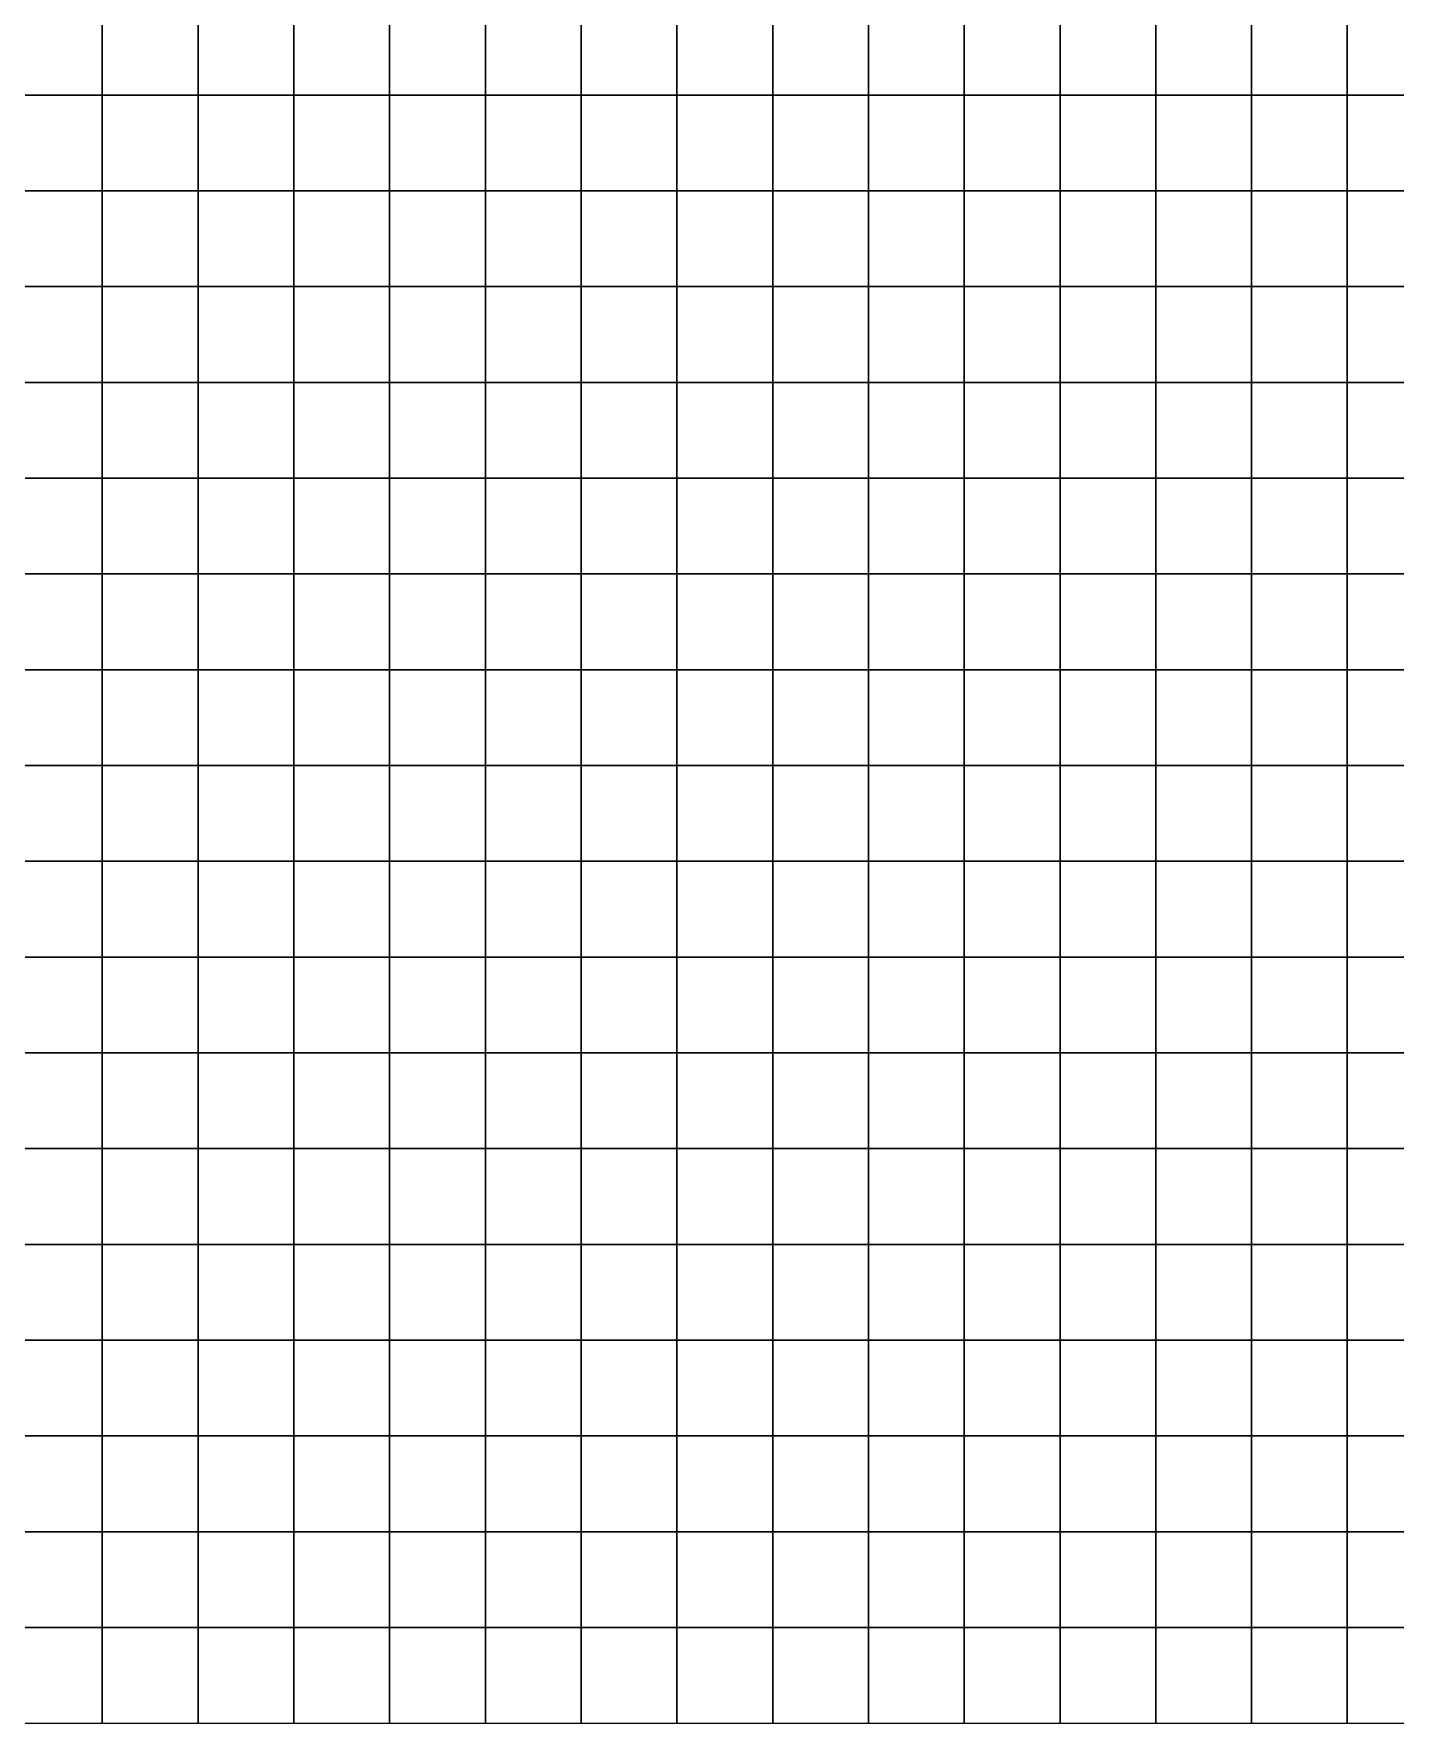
# Model space of a CAD drawing. Header units: metres. Extents: x 479850 to 482750, y 6959850 to 6961650.
# Drawn here: x 480564 to 481275, y 6959850 to 6960732 of the extents above; entities that cross this region are included whole.
import ezdxf

# ---------------------------------------------------------------- set-up
doc = ezdxf.new("R2010")
doc.units = ezdxf.units.M

msp = doc.modelspace()

# ---------------------------------------------------------------- linework, layer by layer
at = {"layer": 'GWL'}
for points in [[(480550, 6960700, 8.67), (480600, 6960700, 8.48), (480600, 6960750, 8.6), (480550, 6960750, 8.79)], [(480600, 6960700, 8.48), (480650, 6960700, 8.29), (480650, 6960750, 8.4), (480600, 6960750, 8.6)], [(480650, 6960700, 8.29), (480700, 6960700, 8.08), (480700, 6960750, 8.19), (480650, 6960750, 8.4)], [(480700, 6960700, 8.08), (480750, 6960700, 7.87), (480750, 6960750, 7.98), (480700, 6960750, 8.19)], [(480750, 6960700, 7.87), (480800, 6960700, 7.66), (480800, 6960750, 7.76), (480750, 6960750, 7.98)], [(480800, 6960700, 7.66), (480850, 6960700, 7.44), (480850, 6960750, 7.54), (480800, 6960750, 7.76)], [(480850, 6960700, 7.44), (480900, 6960700, 7.22), (480900, 6960750, 7.33), (480850, 6960750, 7.54)], [(480900, 6960700, 7.22), (480950, 6960700, 7.01), (480950, 6960750, 7.11), (480900, 6960750, 7.33)], [(480950, 6960700, 7.01), (481000, 6960700, 6.79), (481000, 6960750, 6.9), (480950, 6960750, 7.11)], [(481000, 6960700, 6.79), (481050, 6960700, 6.59), (481050, 6960750, 6.7), (481000, 6960750, 6.9)], [(481050, 6960700, 6.59), (481100, 6960700, 6.39), (481100, 6960750, 6.51), (481050, 6960750, 6.7)], [(481100, 6960700, 6.39), (481150, 6960700, 6.2), (481150, 6960750, 6.33), (481100, 6960750, 6.51)], [(481150, 6960700, 6.2), (481200, 6960700, 6.03), (481200, 6960750, 6.15), (481150, 6960750, 6.33)], [(481200, 6960700, 6.03), (481250, 6960700, 5.84), (481250, 6960750, 5.94), (481200, 6960750, 6.15)], [(481250, 6960700, 5.84), (481300, 6960700, 5.59), (481300, 6960750, 5.62), (481250, 6960750, 5.94)], [(480550, 6960650, 8.54), (480600, 6960650, 8.36), (480600, 6960700, 8.48), (480550, 6960700, 8.67)], [(480600, 6960650, 8.36), (480650, 6960650, 8.17), (480650, 6960700, 8.29), (480600, 6960700, 8.48)], [(480650, 6960650, 8.17), (480700, 6960650, 7.97), (480700, 6960700, 8.08), (480650, 6960700, 8.29)], [(480700, 6960650, 7.97), (480750, 6960650, 7.76), (480750, 6960700, 7.87), (480700, 6960700, 8.08)], [(480750, 6960650, 7.76), (480800, 6960650, 7.55), (480800, 6960700, 7.66), (480750, 6960700, 7.87)], [(480800, 6960650, 7.55), (480850, 6960650, 7.33), (480850, 6960700, 7.44), (480800, 6960700, 7.66)], [(480850, 6960650, 7.33), (480900, 6960650, 7.12), (480900, 6960700, 7.22), (480850, 6960700, 7.44)], [(480900, 6960650, 7.12), (480950, 6960650, 6.9), (480950, 6960700, 7.01), (480900, 6960700, 7.22)], [(480950, 6960650, 6.9), (481000, 6960650, 6.68), (481000, 6960700, 6.79), (480950, 6960700, 7.01)], [(481000, 6960650, 6.68), (481050, 6960650, 6.47), (481050, 6960700, 6.59), (481000, 6960700, 6.79)], [(481050, 6960650, 6.47), (481100, 6960650, 6.27), (481100, 6960700, 6.39), (481050, 6960700, 6.59)], [(481100, 6960650, 6.27), (481150, 6960650, 6.08), (481150, 6960700, 6.2), (481100, 6960700, 6.39)], [(481150, 6960650, 6.08), (481200, 6960650, 5.9), (481200, 6960700, 6.03), (481150, 6960700, 6.2)], [(481200, 6960650, 5.9), (481250, 6960650, 5.72), (481250, 6960700, 5.84), (481200, 6960700, 6.03)], [(481250, 6960650, 5.72), (481300, 6960650, 5.52), (481300, 6960700, 5.59), (481250, 6960700, 5.84)], [(480550, 6960600, 8.41), (480600, 6960600, 8.24), (480600, 6960650, 8.36), (480550, 6960650, 8.54)], [(480600, 6960600, 8.24), (480650, 6960600, 8.05), (480650, 6960650, 8.17), (480600, 6960650, 8.36)], [(480650, 6960600, 8.05), (480700, 6960600, 7.85), (480700, 6960650, 7.97), (480650, 6960650, 8.17)], [(480700, 6960600, 7.85), (480750, 6960600, 7.65), (480750, 6960650, 7.76), (480700, 6960650, 7.97)], [(480750, 6960600, 7.65), (480800, 6960600, 7.44), (480800, 6960650, 7.55), (480750, 6960650, 7.76)], [(480800, 6960600, 7.44), (480850, 6960600, 7.23), (480850, 6960650, 7.33), (480800, 6960650, 7.55)], [(480850, 6960600, 7.23), (480900, 6960600, 7.01), (480900, 6960650, 7.12), (480850, 6960650, 7.33)], [(480900, 6960600, 7.01), (480950, 6960600, 6.79), (480950, 6960650, 6.9), (480900, 6960650, 7.12)], [(480950, 6960600, 6.79), (481000, 6960600, 6.58), (481000, 6960650, 6.68), (480950, 6960650, 6.9)], [(481000, 6960600, 6.58), (481050, 6960600, 6.36), (481050, 6960650, 6.47), (481000, 6960650, 6.68)], [(481050, 6960600, 6.36), (481100, 6960600, 6.16), (481100, 6960650, 6.27), (481050, 6960650, 6.47)], [(481100, 6960600, 6.16), (481150, 6960600, 5.96), (481150, 6960650, 6.08), (481100, 6960650, 6.27)], [(481150, 6960600, 5.96), (481200, 6960600, 5.77), (481200, 6960650, 5.9), (481150, 6960650, 6.08)], [(481200, 6960600, 5.77), (481250, 6960600, 5.59), (481250, 6960650, 5.72), (481200, 6960650, 5.9)], [(481250, 6960600, 5.59), (481300, 6960600, 5.41), (481300, 6960650, 5.52), (481250, 6960650, 5.72)], [(480550, 6960550, 8.28), (480600, 6960550, 8.11), (480600, 6960600, 8.24), (480550, 6960600, 8.41)], [(480600, 6960550, 8.11), (480650, 6960550, 7.93), (480650, 6960600, 8.05), (480600, 6960600, 8.24)], [(480650, 6960550, 7.93), (480700, 6960550, 7.74), (480700, 6960600, 7.85), (480650, 6960600, 8.05)], [(480700, 6960550, 7.74), (480750, 6960550, 7.54), (480750, 6960600, 7.65), (480700, 6960600, 7.85)], [(480750, 6960550, 7.54), (480800, 6960550, 7.33), (480800, 6960600, 7.44), (480750, 6960600, 7.65)], [(480800, 6960550, 7.33), (480850, 6960550, 7.12), (480850, 6960600, 7.23), (480800, 6960600, 7.44)], [(480850, 6960550, 7.12), (480900, 6960550, 6.91), (480900, 6960600, 7.01), (480850, 6960600, 7.23)], [(480900, 6960550, 6.91), (480950, 6960550, 6.69), (480950, 6960600, 6.79), (480900, 6960600, 7.01)], [(480950, 6960550, 6.69), (481000, 6960550, 6.47), (481000, 6960600, 6.58), (480950, 6960600, 6.79)], [(481000, 6960550, 6.47), (481050, 6960550, 6.26), (481050, 6960600, 6.36), (481000, 6960600, 6.58)], [(481050, 6960550, 6.26), (481100, 6960550, 6.04), (481100, 6960600, 6.16), (481050, 6960600, 6.36)], [(481100, 6960550, 6.04), (481150, 6960550, 5.84), (481150, 6960600, 5.96), (481100, 6960600, 6.16)], [(481150, 6960550, 5.84), (481200, 6960550, 5.64), (481200, 6960600, 5.77), (481150, 6960600, 5.96)], [(481200, 6960550, 5.64), (481250, 6960550, 5.46), (481250, 6960600, 5.59), (481200, 6960600, 5.77)], [(481250, 6960550, 5.46), (481300, 6960550, 5.29), (481300, 6960600, 5.41), (481250, 6960600, 5.59)], [(480550, 6960500, 8.14), (480600, 6960500, 7.98), (480600, 6960550, 8.11), (480550, 6960550, 8.28)], [(480600, 6960500, 7.98), (480650, 6960500, 7.8), (480650, 6960550, 7.93), (480600, 6960550, 8.11)], [(480650, 6960500, 7.8), (480700, 6960500, 7.62), (480700, 6960550, 7.74), (480650, 6960550, 7.93)], [(480700, 6960500, 7.62), (480750, 6960500, 7.42), (480750, 6960550, 7.54), (480700, 6960550, 7.74)], [(480750, 6960500, 7.42), (480800, 6960500, 7.22), (480800, 6960550, 7.33), (480750, 6960550, 7.54)], [(480800, 6960500, 7.22), (480850, 6960500, 7.01), (480850, 6960550, 7.12), (480800, 6960550, 7.33)], [(480850, 6960500, 7.01), (480900, 6960500, 6.8), (480900, 6960550, 6.91), (480850, 6960550, 7.12)], [(480900, 6960500, 6.8), (480950, 6960500, 6.58), (480950, 6960550, 6.69), (480900, 6960550, 6.91)], [(480950, 6960500, 6.58), (481000, 6960500, 6.37), (481000, 6960550, 6.47), (480950, 6960550, 6.69)], [(481000, 6960500, 6.37), (481050, 6960500, 6.15), (481050, 6960550, 6.26), (481000, 6960550, 6.47)], [(481050, 6960500, 6.15), (481100, 6960500, 5.93), (481100, 6960550, 6.04), (481050, 6960550, 6.26)], [(481100, 6960500, 5.93), (481150, 6960500, 5.72), (481150, 6960550, 5.84), (481100, 6960550, 6.04)], [(481150, 6960500, 5.72), (481200, 6960500, 5.52), (481200, 6960550, 5.64), (481150, 6960550, 5.84)], [(481200, 6960500, 5.52), (481250, 6960500, 5.33), (481250, 6960550, 5.46), (481200, 6960550, 5.64)], [(481250, 6960500, 5.33), (481300, 6960500, 5.16), (481300, 6960550, 5.29), (481250, 6960550, 5.46)], [(480550, 6960450, 8), (480600, 6960450, 7.84), (480600, 6960500, 7.98), (480550, 6960500, 8.14)], [(480600, 6960450, 7.84), (480650, 6960450, 7.67), (480650, 6960500, 7.8), (480600, 6960500, 7.98)], [(480650, 6960450, 7.67), (480700, 6960450, 7.5), (480700, 6960500, 7.62), (480650, 6960500, 7.8)], [(480700, 6960450, 7.5), (480750, 6960450, 7.3), (480750, 6960500, 7.42), (480700, 6960500, 7.62)], [(480750, 6960450, 7.3), (480800, 6960450, 7.11), (480800, 6960500, 7.22), (480750, 6960500, 7.42)], [(480800, 6960450, 7.11), (480850, 6960450, 6.9), (480850, 6960500, 7.01), (480800, 6960500, 7.22)], [(480850, 6960450, 6.9), (480900, 6960450, 6.69), (480900, 6960500, 6.8), (480850, 6960500, 7.01)], [(480900, 6960450, 6.69), (480950, 6960450, 6.48), (480950, 6960500, 6.58), (480900, 6960500, 6.8)], [(480950, 6960450, 6.48), (481000, 6960450, 6.26), (481000, 6960500, 6.37), (480950, 6960500, 6.58)], [(481000, 6960450, 6.26), (481050, 6960450, 6.04), (481050, 6960500, 6.15), (481000, 6960500, 6.37)], [(481050, 6960450, 6.04), (481100, 6960450, 5.83), (481100, 6960500, 5.93), (481050, 6960500, 6.15)], [(481100, 6960450, 5.83), (481150, 6960450, 5.61), (481150, 6960500, 5.72), (481100, 6960500, 5.93)], [(481150, 6960450, 5.61), (481200, 6960450, 5.41), (481200, 6960500, 5.52), (481150, 6960500, 5.72)], [(481200, 6960450, 5.41), (481250, 6960450, 5.21), (481250, 6960500, 5.33), (481200, 6960500, 5.52)], [(481250, 6960450, 5.21), (481300, 6960450, 5.03), (481300, 6960500, 5.16), (481250, 6960500, 5.33)], [(480550, 6960400, 7.85), (480600, 6960400, 7.7), (480600, 6960450, 7.84), (480550, 6960450, 8)], [(480600, 6960400, 7.7), (480650, 6960400, 7.54), (480650, 6960450, 7.67), (480600, 6960450, 7.84)], [(480650, 6960400, 7.54), (480700, 6960400, 7.37), (480700, 6960450, 7.5), (480650, 6960450, 7.67)], [(480700, 6960400, 7.37), (480750, 6960400, 7.18), (480750, 6960450, 7.3), (480700, 6960450, 7.5)], [(480750, 6960400, 7.18), (480800, 6960400, 6.99), (480800, 6960450, 7.11), (480750, 6960450, 7.3)], [(480800, 6960400, 6.99), (480850, 6960400, 6.79), (480850, 6960450, 6.9), (480800, 6960450, 7.11)], [(480850, 6960400, 6.79), (480900, 6960400, 6.58), (480900, 6960450, 6.69), (480850, 6960450, 6.9)], [(480900, 6960400, 6.58), (480950, 6960400, 6.37), (480950, 6960450, 6.48), (480900, 6960450, 6.69)], [(480950, 6960400, 6.37), (481000, 6960400, 6.16), (481000, 6960450, 6.26), (480950, 6960450, 6.48)], [(481000, 6960400, 6.16), (481050, 6960400, 5.94), (481050, 6960450, 6.04), (481000, 6960450, 6.26)], [(481050, 6960400, 5.94), (481100, 6960400, 5.72), (481100, 6960450, 5.83), (481050, 6960450, 6.04)], [(481100, 6960400, 5.72), (481150, 6960400, 5.5), (481150, 6960450, 5.61), (481100, 6960450, 5.83)], [(481150, 6960400, 5.5), (481200, 6960400, 5.29), (481200, 6960450, 5.41), (481150, 6960450, 5.61)], [(481200, 6960400, 5.29), (481250, 6960400, 5.09), (481250, 6960450, 5.21), (481200, 6960450, 5.41)], [(481250, 6960400, 5.09), (481300, 6960400, 4.9), (481300, 6960450, 5.03), (481250, 6960450, 5.21)], [(480550, 6960350, 7.7), (480600, 6960350, 7.56), (480600, 6960400, 7.7), (480550, 6960400, 7.85)], [(480600, 6960350, 7.56), (480650, 6960350, 7.41), (480650, 6960400, 7.54), (480600, 6960400, 7.7)], [(480650, 6960350, 7.41), (480700, 6960350, 7.24), (480700, 6960400, 7.37), (480650, 6960400, 7.54)], [(480700, 6960350, 7.24), (480750, 6960350, 7.06), (480750, 6960400, 7.18), (480700, 6960400, 7.37)], [(480750, 6960350, 7.06), (480800, 6960350, 6.87), (480800, 6960400, 6.99), (480750, 6960400, 7.18)], [(480800, 6960350, 6.87), (480850, 6960350, 6.68), (480850, 6960400, 6.79), (480800, 6960400, 6.99)], [(480850, 6960350, 6.68), (480900, 6960350, 6.47), (480900, 6960400, 6.58), (480850, 6960400, 6.79)], [(480900, 6960350, 6.47), (480950, 6960350, 6.26), (480950, 6960400, 6.37), (480900, 6960400, 6.58)], [(480950, 6960350, 6.26), (481000, 6960350, 6.05), (481000, 6960400, 6.16), (480950, 6960400, 6.37)], [(481000, 6960350, 6.05), (481050, 6960350, 5.83), (481050, 6960400, 5.94), (481000, 6960400, 6.16)], [(481050, 6960350, 5.83), (481100, 6960350, 5.62), (481100, 6960400, 5.72), (481050, 6960400, 5.94)], [(481100, 6960350, 5.62), (481150, 6960350, 5.4), (481150, 6960400, 5.5), (481100, 6960400, 5.72)], [(481150, 6960350, 5.4), (481200, 6960350, 5.18), (481200, 6960400, 5.29), (481150, 6960400, 5.5)], [(481200, 6960350, 5.18), (481250, 6960350, 4.98), (481250, 6960400, 5.09), (481200, 6960400, 5.29)], [(481250, 6960350, 4.98), (481300, 6960350, 4.78), (481300, 6960400, 4.9), (481250, 6960400, 5.09)], [(480550, 6960300, 7.55), (480600, 6960300, 7.41), (480600, 6960350, 7.56), (480550, 6960350, 7.7)], [(480600, 6960300, 7.41), (480650, 6960300, 7.26), (480650, 6960350, 7.41), (480600, 6960350, 7.56)], [(480650, 6960300, 7.26), (480700, 6960300, 7.11), (480700, 6960350, 7.24), (480650, 6960350, 7.41)], [(480700, 6960300, 7.11), (480750, 6960300, 6.93), (480750, 6960350, 7.06), (480700, 6960350, 7.24)], [(480750, 6960300, 6.93), (480800, 6960300, 6.75), (480800, 6960350, 6.87), (480750, 6960350, 7.06)], [(480800, 6960300, 6.75), (480850, 6960300, 6.56), (480850, 6960350, 6.68), (480800, 6960350, 6.87)], [(480850, 6960300, 6.56), (480900, 6960300, 6.36), (480900, 6960350, 6.47), (480850, 6960350, 6.68)], [(480900, 6960300, 6.36), (480950, 6960300, 6.15), (480950, 6960350, 6.26), (480900, 6960350, 6.47)], [(480950, 6960300, 6.15), (481000, 6960300, 5.94), (481000, 6960350, 6.05), (480950, 6960350, 6.26)], [(481000, 6960300, 5.94), (481050, 6960300, 5.73), (481050, 6960350, 5.83), (481000, 6960350, 6.05)], [(481050, 6960300, 5.73), (481100, 6960300, 5.51), (481100, 6960350, 5.62), (481050, 6960350, 5.83)], [(481100, 6960300, 5.51), (481150, 6960300, 5.29), (481150, 6960350, 5.4), (481100, 6960350, 5.62)], [(481150, 6960300, 5.29), (481200, 6960300, 5.08), (481200, 6960350, 5.18), (481150, 6960350, 5.4)], [(481200, 6960300, 5.08), (481250, 6960300, 4.87), (481250, 6960350, 4.98), (481200, 6960350, 5.18)], [(481250, 6960300, 4.87), (481300, 6960300, 4.66), (481300, 6960350, 4.78), (481250, 6960350, 4.98)], [(480550, 6960250, 7.39), (480600, 6960250, 7.26), (480600, 6960300, 7.41), (480550, 6960300, 7.55)], [(480600, 6960250, 7.26), (480650, 6960250, 7.12), (480650, 6960300, 7.26), (480600, 6960300, 7.41)], [(480650, 6960250, 7.12), (480700, 6960250, 6.97), (480700, 6960300, 7.11), (480650, 6960300, 7.26)], [(480700, 6960250, 6.97), (480750, 6960250, 6.8), (480750, 6960300, 6.93), (480700, 6960300, 7.11)], [(480750, 6960250, 6.8), (480800, 6960250, 6.63), (480800, 6960300, 6.75), (480750, 6960300, 6.93)], [(480800, 6960250, 6.63), (480850, 6960250, 6.44), (480850, 6960300, 6.56), (480800, 6960300, 6.75)], [(480850, 6960250, 6.44), (480900, 6960250, 6.25), (480900, 6960300, 6.36), (480850, 6960300, 6.56)], [(480900, 6960250, 6.25), (480950, 6960250, 6.04), (480950, 6960300, 6.15), (480900, 6960300, 6.36)], [(480950, 6960250, 6.04), (481000, 6960250, 5.83), (481000, 6960300, 5.94), (480950, 6960300, 6.15)], [(481000, 6960250, 5.83), (481050, 6960250, 5.62), (481050, 6960300, 5.73), (481000, 6960300, 5.94)], [(481050, 6960250, 5.62), (481100, 6960250, 5.4), (481100, 6960300, 5.51), (481050, 6960300, 5.73)], [(481100, 6960250, 5.4), (481150, 6960250, 5.19), (481150, 6960300, 5.29), (481100, 6960300, 5.51)], [(481150, 6960250, 5.19), (481200, 6960250, 4.97), (481200, 6960300, 5.08), (481150, 6960300, 5.29)], [(481200, 6960250, 4.97), (481250, 6960250, 4.76), (481250, 6960300, 4.87), (481200, 6960300, 5.08)], [(481250, 6960250, 4.76), (481300, 6960250, 4.55), (481300, 6960300, 4.66), (481250, 6960300, 4.87)], [(480550, 6960200, 7.22), (480600, 6960200, 7.11), (480600, 6960250, 7.26), (480550, 6960250, 7.39)], [(480600, 6960200, 7.11), (480650, 6960200, 6.97), (480650, 6960250, 7.12), (480600, 6960250, 7.26)], [(480650, 6960200, 6.97), (480700, 6960200, 6.83), (480700, 6960250, 6.97), (480650, 6960250, 7.12)], [(480700, 6960200, 6.83), (480750, 6960200, 6.67), (480750, 6960250, 6.8), (480700, 6960250, 6.97)], [(480750, 6960200, 6.67), (480800, 6960200, 6.5), (480800, 6960250, 6.63), (480750, 6960250, 6.8)], [(480800, 6960200, 6.5), (480850, 6960200, 6.32), (480850, 6960250, 6.44), (480800, 6960250, 6.63)], [(480850, 6960200, 6.32), (480900, 6960200, 6.13), (480900, 6960250, 6.25), (480850, 6960250, 6.44)], [(480900, 6960200, 6.13), (480950, 6960200, 5.93), (480950, 6960250, 6.04), (480900, 6960250, 6.25)], [(480950, 6960200, 5.93), (481000, 6960200, 5.72), (481000, 6960250, 5.83), (480950, 6960250, 6.04)], [(481000, 6960200, 5.72), (481050, 6960200, 5.51), (481050, 6960250, 5.62), (481000, 6960250, 5.83)], [(481050, 6960200, 5.51), (481100, 6960200, 5.3), (481100, 6960250, 5.4), (481050, 6960250, 5.62)], [(481100, 6960200, 5.3), (481150, 6960200, 5.08), (481150, 6960250, 5.19), (481100, 6960250, 5.4)], [(481150, 6960200, 5.08), (481200, 6960200, 4.86), (481200, 6960250, 4.97), (481150, 6960250, 5.19)], [(481200, 6960200, 4.86), (481250, 6960200, 4.65), (481250, 6960250, 4.76), (481200, 6960250, 4.97)], [(481250, 6960200, 4.65), (481300, 6960200, 4.44), (481300, 6960250, 4.55), (481250, 6960250, 4.76)], [(480550, 6960150, 7.05), (480600, 6960150, 6.94), (480600, 6960200, 7.11), (480550, 6960200, 7.22)], [(480600, 6960150, 6.94), (480650, 6960150, 6.82), (480650, 6960200, 6.97), (480600, 6960200, 7.11)], [(480650, 6960150, 6.82), (480700, 6960150, 6.68), (480700, 6960200, 6.83), (480650, 6960200, 6.97)], [(480700, 6960150, 6.68), (480750, 6960150, 6.53), (480750, 6960200, 6.67), (480700, 6960200, 6.83)], [(480750, 6960150, 6.53), (480800, 6960150, 6.37), (480800, 6960200, 6.5), (480750, 6960200, 6.67)], [(480800, 6960150, 6.37), (480850, 6960150, 6.19), (480850, 6960200, 6.32), (480800, 6960200, 6.5)], [(480850, 6960150, 6.19), (480900, 6960150, 6.01), (480900, 6960200, 6.13), (480850, 6960200, 6.32)], [(480900, 6960150, 6.01), (480950, 6960150, 5.82), (480950, 6960200, 5.93), (480900, 6960200, 6.13)], [(480950, 6960150, 5.82), (481000, 6960150, 5.61), (481000, 6960200, 5.72), (480950, 6960200, 5.93)], [(481000, 6960150, 5.61), (481050, 6960150, 5.41), (481050, 6960200, 5.51), (481000, 6960200, 5.72)], [(481050, 6960150, 5.41), (481100, 6960150, 5.19), (481100, 6960200, 5.3), (481050, 6960200, 5.51)], [(481100, 6960150, 5.19), (481150, 6960150, 4.98), (481150, 6960200, 5.08), (481100, 6960200, 5.3)], [(481150, 6960150, 4.98), (481200, 6960150, 4.76), (481200, 6960200, 4.86), (481150, 6960200, 5.08)], [(481200, 6960150, 4.76), (481250, 6960150, 4.54), (481250, 6960200, 4.65), (481200, 6960200, 4.86)], [(481250, 6960150, 4.54), (481300, 6960150, 4.33), (481300, 6960200, 4.44), (481250, 6960200, 4.65)], [(480550, 6960100, 6.88), (480600, 6960100, 6.78), (480600, 6960150, 6.94), (480550, 6960150, 7.05)], [(480600, 6960100, 6.78), (480650, 6960100, 6.66), (480650, 6960150, 6.82), (480600, 6960150, 6.94)], [(480650, 6960100, 6.66), (480700, 6960100, 6.53), (480700, 6960150, 6.68), (480650, 6960150, 6.82)], [(480700, 6960100, 6.53), (480750, 6960100, 6.39), (480750, 6960150, 6.53), (480700, 6960150, 6.68)], [(480750, 6960100, 6.39), (480800, 6960100, 6.23), (480800, 6960150, 6.37), (480750, 6960150, 6.53)], [(480800, 6960100, 6.23), (480850, 6960100, 6.06), (480850, 6960150, 6.19), (480800, 6960150, 6.37)], [(480850, 6960100, 6.06), (480900, 6960100, 5.89), (480900, 6960150, 6.01), (480850, 6960150, 6.19)], [(480900, 6960100, 5.89), (480950, 6960100, 5.7), (480950, 6960150, 5.82), (480900, 6960150, 6.01)], [(480950, 6960100, 5.7), (481000, 6960100, 5.5), (481000, 6960150, 5.61), (480950, 6960150, 5.82)], [(481000, 6960100, 5.5), (481050, 6960100, 5.29), (481050, 6960150, 5.41), (481000, 6960150, 5.61)], [(481050, 6960100, 5.29), (481100, 6960100, 5.08), (481100, 6960150, 5.19), (481050, 6960150, 5.41)], [(481100, 6960100, 5.08), (481150, 6960100, 4.87), (481150, 6960150, 4.98), (481100, 6960150, 5.19)], [(481150, 6960100, 4.87), (481200, 6960100, 4.65), (481200, 6960150, 4.76), (481150, 6960150, 4.98)], [(481200, 6960100, 4.65), (481250, 6960100, 4.43), (481250, 6960150, 4.54), (481200, 6960150, 4.76)], [(481250, 6960100, 4.43), (481300, 6960100, 4.22), (481300, 6960150, 4.33), (481250, 6960150, 4.54)], [(480550, 6960050, 6.71), (480600, 6960050, 6.61), (480600, 6960100, 6.78), (480550, 6960100, 6.88)], [(480600, 6960050, 6.61), (480650, 6960050, 6.5), (480650, 6960100, 6.66), (480600, 6960100, 6.78)], [(480650, 6960050, 6.5), (480700, 6960050, 6.38), (480700, 6960100, 6.53), (480650, 6960100, 6.66)], [(480700, 6960050, 6.38), (480750, 6960050, 6.24), (480750, 6960100, 6.39), (480700, 6960100, 6.53)], [(480750, 6960050, 6.24), (480800, 6960050, 6.09), (480800, 6960100, 6.23), (480750, 6960100, 6.39)], [(480800, 6960050, 6.09), (480850, 6960050, 5.93), (480850, 6960100, 6.06), (480800, 6960100, 6.23)], [(480850, 6960050, 5.93), (480900, 6960050, 5.76), (480900, 6960100, 5.89), (480850, 6960100, 6.06)], [(480900, 6960050, 5.76), (480950, 6960050, 5.58), (480950, 6960100, 5.7), (480900, 6960100, 5.89)], [(480950, 6960050, 5.58), (481000, 6960050, 5.38), (481000, 6960100, 5.5), (480950, 6960100, 5.7)], [(481000, 6960050, 5.38), (481050, 6960050, 5.18), (481050, 6960100, 5.29), (481000, 6960100, 5.5)], [(481050, 6960050, 5.18), (481100, 6960050, 4.98), (481100, 6960100, 5.08), (481050, 6960100, 5.29)], [(481100, 6960050, 4.98), (481150, 6960050, 4.76), (481150, 6960100, 4.87), (481100, 6960100, 5.08)], [(481150, 6960050, 4.76), (481200, 6960050, 4.55), (481200, 6960100, 4.65), (481150, 6960100, 4.87)], [(481200, 6960050, 4.55), (481250, 6960050, 4.33), (481250, 6960100, 4.43), (481200, 6960100, 4.65)], [(481250, 6960050, 4.33), (481300, 6960050, 4.11), (481300, 6960100, 4.22), (481250, 6960100, 4.43)], [(480550, 6960000, 6.52), (480600, 6960000, 6.43), (480600, 6960050, 6.61), (480550, 6960050, 6.71)], [(480600, 6960000, 6.43), (480650, 6960000, 6.33), (480650, 6960050, 6.5), (480600, 6960050, 6.61)], [(480650, 6960000, 6.33), (480700, 6960000, 6.22), (480700, 6960050, 6.38), (480650, 6960050, 6.5)], [(480700, 6960000, 6.22), (480750, 6960000, 6.09), (480750, 6960050, 6.24), (480700, 6960050, 6.38)], [(480750, 6960000, 6.09), (480800, 6960000, 5.95), (480800, 6960050, 6.09), (480750, 6960050, 6.24)], [(480800, 6960000, 5.95), (480850, 6960000, 5.8), (480850, 6960050, 5.93), (480800, 6960050, 6.09)], [(480850, 6960000, 5.8), (480900, 6960000, 5.63), (480900, 6960050, 5.76), (480850, 6960050, 5.93)], [(480900, 6960000, 5.63), (480950, 6960000, 5.45), (480950, 6960050, 5.58), (480900, 6960050, 5.76)], [(480950, 6960000, 5.45), (481000, 6960000, 5.26), (481000, 6960050, 5.38), (480950, 6960050, 5.58)], [(481000, 6960000, 5.26), (481050, 6960000, 5.07), (481050, 6960050, 5.18), (481000, 6960050, 5.38)], [(481050, 6960000, 5.07), (481100, 6960000, 4.87), (481100, 6960050, 4.98), (481050, 6960050, 5.18)], [(481100, 6960000, 4.87), (481150, 6960000, 4.66), (481150, 6960050, 4.76), (481100, 6960050, 4.98)], [(481150, 6960000, 4.66), (481200, 6960000, 4.44), (481200, 6960050, 4.55), (481150, 6960050, 4.76)], [(481200, 6960000, 4.44), (481250, 6960000, 4.22), (481250, 6960050, 4.33), (481200, 6960050, 4.55)], [(481250, 6960000, 4.22), (481300, 6960000, 4.01), (481300, 6960050, 4.11), (481250, 6960050, 4.33)], [(480550, 6959950, 6.34), (480600, 6959950, 6.26), (480600, 6960000, 6.43), (480550, 6960000, 6.52)], [(480600, 6959950, 6.26), (480650, 6959950, 6.16), (480650, 6960000, 6.33), (480600, 6960000, 6.43)], [(480650, 6959950, 6.16), (480700, 6959950, 6.06), (480700, 6960000, 6.22), (480650, 6960000, 6.33)], [(480700, 6959950, 6.06), (480750, 6959950, 5.94), (480750, 6960000, 6.09), (480700, 6960000, 6.22)], [(480750, 6959950, 5.94), (480800, 6959950, 5.8), (480800, 6960000, 5.95), (480750, 6960000, 6.09)], [(480800, 6959950, 5.8), (480850, 6959950, 5.66), (480850, 6960000, 5.8), (480800, 6960000, 5.95)], [(480850, 6959950, 5.66), (480900, 6959950, 5.5), (480900, 6960000, 5.63), (480850, 6960000, 5.8)], [(480900, 6959950, 5.5), (480950, 6959950, 5.33), (480950, 6960000, 5.45), (480900, 6960000, 5.63)], [(480950, 6959950, 5.33), (481000, 6959950, 5.14), (481000, 6960000, 5.26), (480950, 6960000, 5.45)], [(481000, 6959950, 5.14), (481050, 6959950, 4.95), (481050, 6960000, 5.07), (481000, 6960000, 5.26)], [(481050, 6959950, 4.95), (481100, 6959950, 4.75), (481100, 6960000, 4.87), (481050, 6960000, 5.07)], [(481100, 6959950, 4.75), (481150, 6959950, 4.55), (481150, 6960000, 4.66), (481100, 6960000, 4.87)], [(481150, 6959950, 4.55), (481200, 6959950, 4.33), (481200, 6960000, 4.44), (481150, 6960000, 4.66)], [(481200, 6959950, 4.33), (481250, 6959950, 4.12), (481250, 6960000, 4.22), (481200, 6960000, 4.44)], [(481250, 6959950, 4.12), (481300, 6959950, 3.9), (481300, 6960000, 4.01), (481250, 6960000, 4.22)], [(480550, 6959900, 6.15), (480600, 6959900, 6.07), (480600, 6959950, 6.26), (480550, 6959950, 6.34)], [(480600, 6959900, 6.07), (480650, 6959900, 5.99), (480650, 6959950, 6.16), (480600, 6959950, 6.26)], [(480650, 6959900, 5.99), (480700, 6959900, 5.89), (480700, 6959950, 6.06), (480650, 6959950, 6.16)], [(480700, 6959900, 5.89), (480750, 6959900, 5.78), (480750, 6959950, 5.94), (480700, 6959950, 6.06)], [(480750, 6959900, 5.78), (480800, 6959900, 5.65), (480800, 6959950, 5.8), (480750, 6959950, 5.94)], [(480800, 6959900, 5.65), (480850, 6959900, 5.51), (480850, 6959950, 5.66), (480800, 6959950, 5.8)], [(480850, 6959900, 5.51), (480900, 6959900, 5.36), (480900, 6959950, 5.5), (480850, 6959950, 5.66)], [(480900, 6959900, 5.36), (480950, 6959900, 5.19), (480950, 6959950, 5.33), (480900, 6959950, 5.5)], [(480950, 6959900, 5.19), (481000, 6959900, 5.02), (481000, 6959950, 5.14), (480950, 6959950, 5.33)], [(481000, 6959900, 5.02), (481050, 6959900, 4.83), (481050, 6959950, 4.95), (481000, 6959950, 5.14)], [(481050, 6959900, 4.83), (481100, 6959900, 4.64), (481100, 6959950, 4.75), (481050, 6959950, 4.95)], [(481100, 6959900, 4.64), (481150, 6959900, 4.43), (481150, 6959950, 4.55), (481100, 6959950, 4.75)], [(481150, 6959900, 4.43), (481200, 6959900, 4.23), (481200, 6959950, 4.33), (481150, 6959950, 4.55)], [(481200, 6959900, 4.23), (481250, 6959900, 4.01), (481250, 6959950, 4.12), (481200, 6959950, 4.33)], [(481250, 6959900, 4.01), (481300, 6959900, 3.8), (481300, 6959950, 3.9), (481250, 6959950, 4.12)], [(480550, 6959850, 5.95), (480600, 6959850, 5.89), (480600, 6959900, 6.07), (480550, 6959900, 6.15)], [(480600, 6959850, 5.89), (480650, 6959850, 5.81), (480650, 6959900, 5.99), (480600, 6959900, 6.07)], [(480650, 6959850, 5.81), (480700, 6959850, 5.72), (480700, 6959900, 5.89), (480650, 6959900, 5.99)], [(480700, 6959850, 5.72), (480750, 6959850, 5.61), (480750, 6959900, 5.78), (480700, 6959900, 5.89)], [(480750, 6959850, 5.61), (480800, 6959850, 5.49), (480800, 6959900, 5.65), (480750, 6959900, 5.78)], [(480800, 6959850, 5.49), (480850, 6959850, 5.36), (480850, 6959900, 5.51), (480800, 6959900, 5.65)], [(480850, 6959850, 5.36), (480900, 6959850, 5.22), (480900, 6959900, 5.36), (480850, 6959900, 5.51)], [(480900, 6959850, 5.22), (480950, 6959850, 5.06), (480950, 6959900, 5.19), (480900, 6959900, 5.36)], [(480950, 6959850, 5.06), (481000, 6959850, 4.89), (481000, 6959900, 5.02), (480950, 6959900, 5.19)], [(481000, 6959850, 4.89), (481050, 6959850, 4.71), (481050, 6959900, 4.83), (481000, 6959900, 5.02)], [(481050, 6959850, 4.71), (481100, 6959850, 4.52), (481100, 6959900, 4.64), (481050, 6959900, 4.83)], [(481100, 6959850, 4.52), (481150, 6959850, 4.32), (481150, 6959900, 4.43), (481100, 6959900, 4.64)], [(481150, 6959850, 4.32), (481200, 6959850, 4.12), (481200, 6959900, 4.23), (481150, 6959900, 4.43)], [(481200, 6959850, 4.12), (481250, 6959850, 3.91), (481250, 6959900, 4.01), (481200, 6959900, 4.23)], [(481250, 6959850, 3.91), (481300, 6959850, 3.69), (481300, 6959900, 3.8), (481250, 6959900, 4.01)]]:
    msp.add_3dface(points, dxfattribs=at)

doc.saveas('drawing.dxf')
